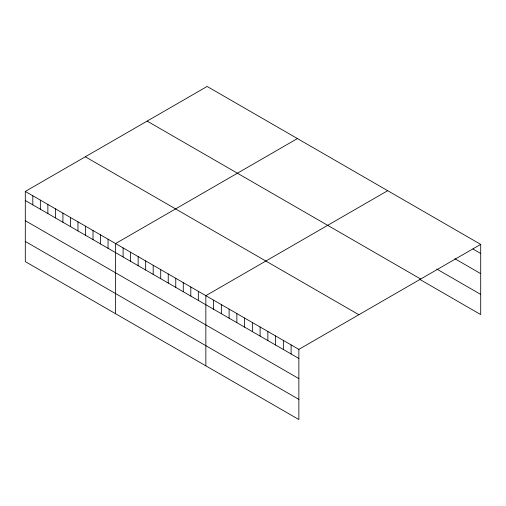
<?xml version="1.0" encoding="UTF-8"?>
<svg xmlns="http://www.w3.org/2000/svg" width="506" height="506" viewBox="0 0 506 506"><rect width="100%" height="100%" fill="white"/><g stroke="black" fill="none" stroke-linecap="round" stroke-linejoin="round"><path stroke-width="0.76" d="M25.3 191.439L298.863 349.374L298.863 419.55L25.3 261.608L25.3 191.439L207.137 86.45L480.7 244.392L480.7 314.561L419.986 279.508M297.414 138.574L115.577 243.557L115.577 313.726M387.691 190.692L205.847 295.675L205.847 365.851M298.863 349.374L480.7 244.392M472.952 249.003L480.7 253.481M454.862 258.724L480.7 273.638M436.779 269.047L480.7 294.403M147.132 121.098L420.695 279.034M85.305 156.79L358.868 314.732M25.3 200.521L298.863 358.463M25.3 220.686L298.863 378.621M25.3 241.451L298.863 399.392M291.108 344.902L291.108 353.991M283.36 340.424L283.36 349.513M275.606 335.952L275.606 345.041M267.857 331.474L267.857 340.563M260.109 327.002L260.109 336.092M252.355 322.524L252.355 331.613M244.607 318.053L244.607 327.142M236.852 313.575L236.852 322.664M229.104 309.103L229.104 318.192M221.35 304.625L221.35 313.714M213.602 300.153L213.602 309.242M198.327 291.329L198.327 300.419M190.806 286.991L190.806 296.08M183.28 282.645L183.28 291.734M175.759 278.3L175.759 287.389M168.239 273.961L168.239 283.05M160.712 269.616L160.712 278.705M153.191 265.27L153.191 274.36M145.665 260.932L145.665 270.021M138.144 256.586L138.144 265.675M130.624 252.241L130.624 261.33M123.097 247.902L123.097 256.985M108.05 239.211L108.05 248.301M100.53 234.866L100.53 243.955M93.009 230.527L93.009 239.616M85.482 226.182L85.482 235.271M77.962 221.837L77.962 230.926M70.435 217.498L70.435 226.587M62.915 213.152L62.915 222.242M55.394 208.807L55.394 217.896M47.868 204.468L47.868 213.557M40.347 200.123L40.347 209.212M32.82 195.778L32.82 204.867"/></g></svg>
